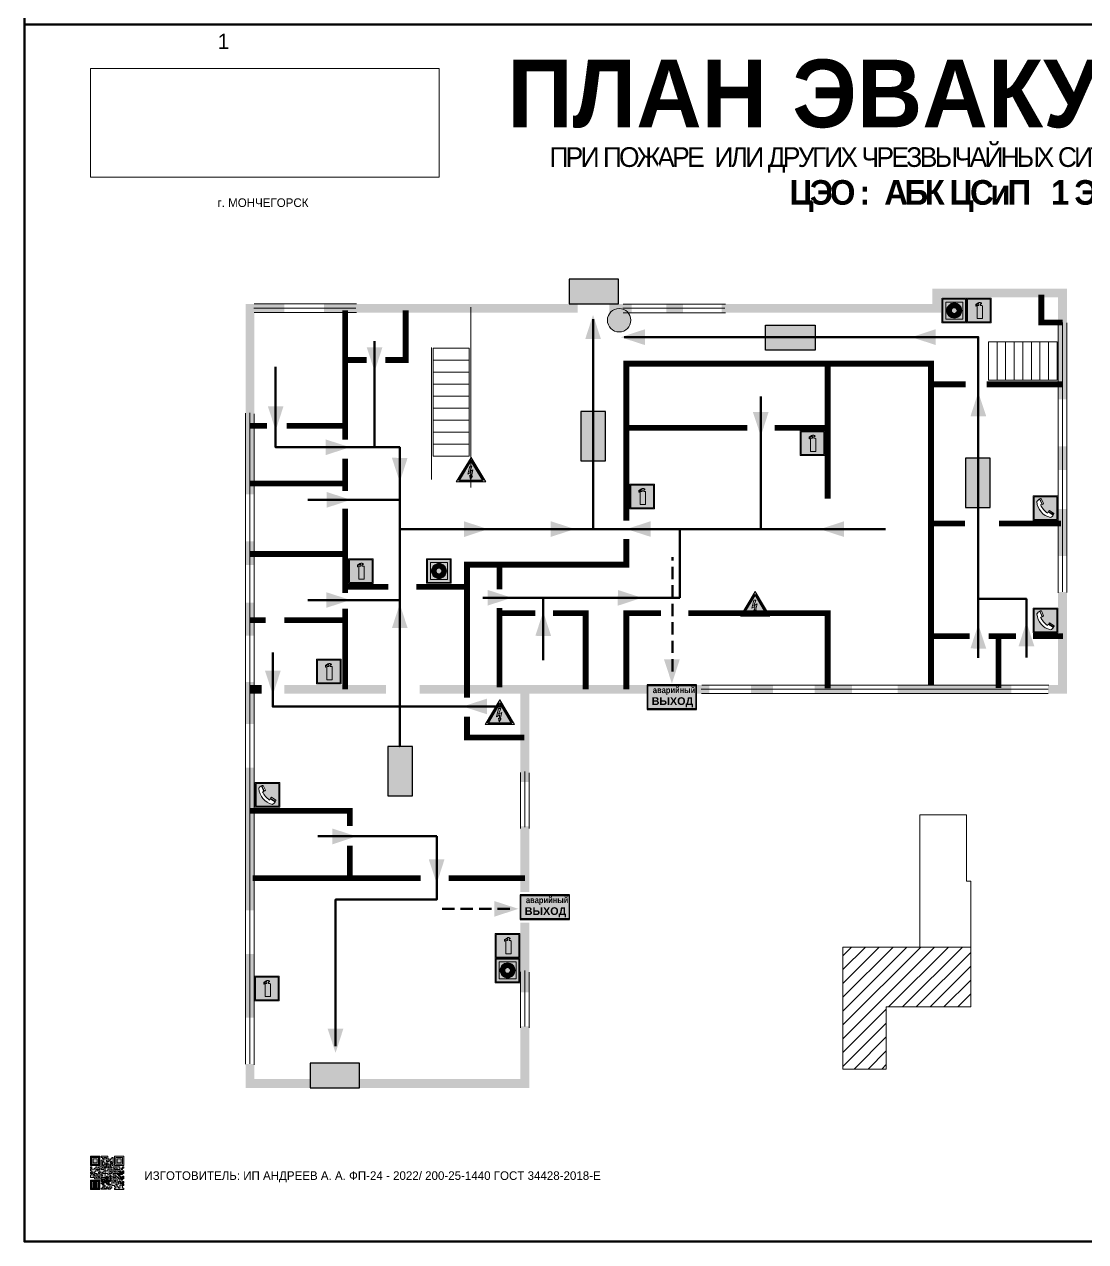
# Model space of a CAD drawing. Header units: millimetres. Extents: x 13114 to 67229, y 22859 to 38520.
# Drawn here: x 37715.6 to 38060, y 24294 to 24689 of the extents above; entities that cross this region are included whole.
import ezdxf

# ---------------------------------------------------------------- set-up
doc = ezdxf.new("R2010")
doc.units = ezdxf.units.MM
doc.linetypes.add('{ Wide Dash }', pattern=[12, 4, -2, 4, -2])
doc.layers.add('План_Штампы', color=7, linetype='Continuous')
doc.styles.add('обычный', font='arial.ttf')
picture_1 = doc.add_image_def('image1.jpg', size_in_pixel=(337, 105))

# ---------------------------------------------------------------- blocks, each defined once
blk = doc.blocks.new('QR')
at = {"lineweight": 0}
h = blk.add_hatch(color=256, dxfattribs=at)
h.dxf.hatch_style = 1
h.paths.add_polyline_path([(9241.16, 2687.38), (9242.01, 2687.38), (9242.01, 2687.83), (9241.59, 2687.83), (9241.59, 2688.68), (9239.45, 2688.68), (9239.45, 2688.25), (9239.86, 2688.25), (9239.86, 2687.83), (9240.29, 2687.83), (9240.29, 2688.25), (9241.16, 2688.25), (9241.16, 2687.83), (9240.29, 2687.83), (9240.29, 2687.38), (9239.45, 2687.38), (9239.45, 2685.22), (9238.57, 2685.22), (9238.57, 2684.8), (9239.02, 2684.8), (9239.02, 2684.37), (9238.13, 2684.37), (9238.13, 2683.92), (9239.02, 2683.92), (9239.02, 2683.5), (9239.44, 2683.5), (9239.44, 2682.64), (9239.87, 2682.64), (9239.87, 2682.18), (9239.44, 2682.18), (9239.44, 2682.64), (9238.13, 2682.64), (9238.13, 2681.76), (9237.71, 2681.76), (9237.71, 2682.64), (9238.13, 2682.64), (9238.13, 2683.07), (9237.27, 2683.07), (9237.27, 2683.51), (9237.71, 2683.51), (9237.71, 2684.37), (9238.13, 2684.37), (9238.13, 2685.22), (9237.71, 2685.22), (9237.71, 2684.8), (9237.28, 2684.8), (9237.28, 2684.38), (9235.98, 2684.38), (9235.98, 2683.92), (9236.4, 2683.92), (9236.4, 2683.49), (9236.84, 2683.49), (9236.84, 2683.07), (9236.4, 2683.07), (9236.4, 2682.64), (9235.98, 2682.64), (9235.98, 2681.76), (9237.29, 2681.76), (9237.29, 2681.33), (9239.43, 2681.33), (9239.43, 2681.76), (9240.74, 2681.76), (9240.74, 2683.05), (9239.87, 2683.05), (9239.87, 2683.5), (9240.29, 2683.5), (9240.29, 2683.91), (9240.74, 2683.91), (9240.74, 2684.81), (9240.29, 2684.81), (9240.29, 2684.79), (9240.29, 2684.37), (9239.45, 2684.37), (9239.45, 2684.8), (9239.87, 2684.8), (9239.87, 2685.21), (9240.74, 2685.21), (9240.74, 2686.1), (9240.29, 2686.1), (9240.29, 2685.64), (9239.86, 2685.64), (9239.86, 2686.95), (9240.29, 2686.95), (9240.29, 2686.52), (9240.74, 2686.52), (9240.74, 2686.1), (9241.16, 2686.1), (9241.16, 2686.53), (9241.59, 2686.53), (9241.59, 2686.1), (9242.02, 2686.1), (9242.02, 2685.21), (9241.59, 2685.21), (9241.59, 2686.1), (9241.16, 2686.1), (9241.16, 2685.21), (9240.74, 2685.21), (9240.74, 2684.81), (9242.89, 2684.81), (9242.89, 2685.22), (9242.47, 2685.22), (9242.47, 2686.11), (9242.89, 2686.11), (9242.89, 2686.52), (9242.46, 2686.52), (9242.46, 2686.95), (9242.89, 2686.95), (9242.89, 2686.52), (9243.32, 2686.52), (9243.32, 2688.26), (9242.9, 2688.26), (9242.9, 2687.83), (9242.47, 2687.83), (9242.47, 2687.38), (9242.01, 2687.38), (9242.01, 2686.94), (9241.16, 2686.94)])
h.paths.add_polyline_path([(9239.02, 2682.18), (9239.02, 2681.76), (9238.54, 2681.76), (9238.54, 2682.18)], flags=16)
h.paths.add_polyline_path([(9237.27, 2682.65), (9237.27, 2682.19), (9236.83, 2682.19), (9236.83, 2682.65)], flags=16)
h = blk.add_hatch(color=256, dxfattribs=at)
h.dxf.hatch_style = 1
h.paths.add_polyline_path([(9238.15, 2687.83), (9236.83, 2687.83), (9236.83, 2686.52), (9238.15, 2686.52)], flags=0)
h.paths.add_polyline_path([(9239.01, 2685.65), (9239.01, 2688.68), (9235.98, 2688.68), (9235.98, 2685.65)])
h.paths.add_polyline_path([(9236.41, 2686.1), (9236.41, 2688.26), (9238.56, 2688.26), (9238.56, 2686.1)], flags=16)
h.paths.add_polyline_path([(9236.83, 2686.52), (9236.83, 2687.83), (9238.15, 2687.83), (9238.15, 2686.52)], flags=0)
h = blk.add_hatch(color=256, dxfattribs=at)
h.dxf.hatch_style = 1
h.paths.add_polyline_path([(9243.32, 2686.11), (9242.89, 2686.11), (9242.89, 2685.64), (9243.32, 2685.64)])
h.paths.add_polyline_path([(9239.02, 2683.07), (9239.02, 2683.5), (9238.56, 2683.5), (9238.56, 2683.07)])
h.paths.add_polyline_path([(9236.4, 2684.8), (9236.4, 2685.22), (9235.98, 2685.22), (9235.98, 2684.8)])
h.paths.add_polyline_path([(9236.4, 2683.07), (9236.4, 2683.49), (9235.98, 2683.49), (9235.98, 2683.07)])
h = blk.add_hatch(color=256, dxfattribs=at)
h.dxf.hatch_style = 1
h.paths.add_polyline_path([(9238.15, 2686.52), (9238.15, 2687.83), (9236.83, 2687.83), (9236.83, 2686.52)])
h.paths.add_polyline_path([(9245.91, 2686.52), (9245.91, 2687.83), (9244.59, 2687.83), (9244.59, 2686.52)], flags=0)
h.paths.add_polyline_path([(9246.77, 2685.65), (9246.77, 2688.68), (9243.74, 2688.68), (9243.74, 2685.65)])
h.paths.add_polyline_path([(9244.17, 2686.1), (9244.17, 2688.26), (9246.32, 2688.26), (9246.32, 2686.1)], flags=16)
h.paths.add_polyline_path([(9244.59, 2686.52), (9244.59, 2687.83), (9245.91, 2687.83), (9245.91, 2686.52)], flags=0)
h = blk.add_hatch(color=256, dxfattribs=at)
h.dxf.hatch_style = 1
h.paths.add_polyline_path([(9240.75, 2681.76), (9240.75, 2681.35), (9241.17, 2681.35), (9241.17, 2681.76)])
h.paths.add_polyline_path([(9241.6, 2682.18), (9241.17, 2682.18), (9241.17, 2681.76), (9241.6, 2681.76)])
h.paths.add_polyline_path([(9242.47, 2681.34), (9242.47, 2682.19), (9242.02, 2682.19), (9242.02, 2681.76), (9241.6, 2681.76), (9241.6, 2681.34)])
h.paths.add_polyline_path([(9239.87, 2678.3), (9239.44, 2678.3), (9239.44, 2677.89), (9241.17, 2677.89), (9241.17, 2678.3), (9240.28, 2678.3), (9240.28, 2678.73), (9239.87, 2678.73)])
h.paths.add_polyline_path([(9240.75, 2678.73), (9240.75, 2679.19), (9240.28, 2679.19), (9240.28, 2678.73)])
h.paths.add_polyline_path([(9241.6, 2678.73), (9241.17, 2678.73), (9241.17, 2678.3), (9241.6, 2678.3)])
h.paths.add_polyline_path([(9242.02, 2678.3), (9241.6, 2678.3), (9241.6, 2677.89), (9242.48, 2677.89), (9242.48, 2678.31), (9242.9, 2678.31), (9242.9, 2678.73), (9242.02, 2678.73)])
h.paths.add_polyline_path([(9246.36, 2684.37), (9246.36, 2684.79), (9245.93, 2684.79), (9245.93, 2684.37)])
h.paths.add_polyline_path([(9246.78, 2685.2), (9246.36, 2685.2), (9246.36, 2684.79), (9246.78, 2684.79)])
h.paths.add_polyline_path([(9245.91, 2687.83), (9244.59, 2687.83), (9244.59, 2686.52), (9245.91, 2686.52)])
h = blk.add_hatch(color=256, dxfattribs=at)
h.dxf.hatch_style = 1
h.paths.add_polyline_path([(9243.32, 2682.64), (9243.32, 2683.07), (9244.62, 2683.07), (9244.62, 2684.37), (9243.74, 2684.37), (9243.74, 2684.8), (9244.62, 2684.8), (9244.62, 2684.37), (9245.48, 2684.37), (9245.48, 2685.22), (9243.32, 2685.22), (9243.32, 2683.5), (9242.89, 2683.5), (9242.89, 2683.06), (9242.01, 2683.06), (9242.01, 2683.91), (9242.47, 2683.91), (9242.47, 2683.5), (9242.89, 2683.5), (9242.89, 2684.38), (9241.59, 2684.38), (9241.59, 2683.91), (9240.74, 2683.91), (9240.74, 2683.05), (9241.59, 2683.05), (9241.59, 2682.64), (9242.47, 2682.64), (9242.47, 2682.19), (9242.91, 2682.19), (9242.91, 2681.34), (9242.48, 2681.34), (9242.48, 2680.91), (9242.91, 2680.91), (9242.91, 2679.17), (9243.75, 2679.17), (9243.75, 2678.73), (9244.2, 2678.73), (9244.2, 2678.3), (9243.75, 2678.3), (9243.75, 2677.88), (9246.78, 2677.88), (9246.78, 2678.3), (9246.35, 2678.3), (9246.35, 2679.19), (9245.48, 2679.19), (9245.48, 2678.31), (9245.05, 2678.31), (9245.05, 2678.73), (9244.62, 2678.73), (9244.62, 2679.19), (9244.2, 2679.19), (9244.2, 2679.61), (9245.05, 2679.61), (9245.05, 2680.46), (9245.48, 2680.46), (9245.48, 2681.34), (9245.04, 2681.34), (9245.04, 2681.76), (9244.63, 2681.76), (9244.63, 2682.19), (9244.21, 2682.19), (9244.21, 2681.76), (9243.32, 2681.76), (9243.32, 2682.19), (9244.21, 2682.19), (9244.21, 2682.64)])
h.paths.add_polyline_path([(9243.75, 2683.49), (9243.75, 2683.92), (9244.21, 2683.92), (9244.21, 2683.49)], flags=16)
h.paths.add_polyline_path([(9243.32, 2681.34), (9244.63, 2681.34), (9244.63, 2680.04), (9243.32, 2680.04)], flags=16)
h.paths.add_polyline_path([(9243.76, 2680.89), (9244.18, 2680.89), (9244.18, 2680.48), (9243.76, 2680.48)], flags=0)
h = blk.add_hatch(color=256, dxfattribs=at)
h.dxf.hatch_style = 1
h.paths.add_polyline_path([(9246.36, 2683.07), (9246.78, 2683.07), (9246.78, 2683.92), (9246.36, 2683.92), (9246.36, 2683.49), (9245.92, 2683.49), (9245.92, 2683.92), (9245.06, 2683.92), (9245.06, 2683.49), (9245.48, 2683.49), (9245.48, 2683.07), (9244.62, 2683.07), (9244.62, 2682.65), (9245.05, 2682.65), (9245.05, 2682.18), (9245.48, 2682.18), (9245.48, 2682.65), (9246.36, 2682.65)])
h.paths.add_polyline_path([(9246.78, 2682.18), (9246.36, 2682.18), (9246.36, 2681.75), (9245.92, 2681.75), (9245.92, 2682.18), (9245.48, 2682.18), (9245.48, 2681.34), (9245.48, 2681.34), (9245.94, 2681.34), (9245.94, 2680.91), (9246.36, 2680.91), (9246.36, 2681.34), (9246.78, 2681.34)])
h = blk.add_hatch(color=256, dxfattribs=at)
h.dxf.hatch_style = 1
h.paths.add_polyline_path([(9235.98, 2680.9), (9235.98, 2677.86), (9239.02, 2677.86), (9239.02, 2680.9)])
h.paths.add_polyline_path([(9238.57, 2680.48), (9238.57, 2678.32), (9236.41, 2678.32), (9236.41, 2680.48)], flags=16)
h.paths.add_polyline_path([(9238.15, 2680.05), (9238.15, 2678.74), (9236.83, 2678.74), (9236.83, 2680.05)], flags=0)
h = blk.add_hatch(color=256, dxfattribs=at)
h.dxf.hatch_style = 1
h.paths.add_polyline_path([(9238.15, 2680.05), (9236.83, 2680.05), (9236.83, 2678.74), (9238.15, 2678.74)])
h = blk.add_hatch(color=256, dxfattribs=at)
h.dxf.hatch_style = 1
h.paths.add_polyline_path([(9242.02, 2680.46), (9242.48, 2680.46), (9242.48, 2680.91), (9241.58, 2680.91), (9241.58, 2681.35), (9241.17, 2681.35), (9241.17, 2680.91), (9240.75, 2680.91), (9240.75, 2681.33), (9239.43, 2681.33), (9239.43, 2680.46), (9239.86, 2680.46), (9239.86, 2680.92), (9240.3, 2680.92), (9240.3, 2680.46), (9239.86, 2680.46), (9239.86, 2680.04), (9239.44, 2680.04), (9239.44, 2679.62), (9239.86, 2679.62), (9239.86, 2679.19), (9240.29, 2679.19), (9240.29, 2680.03), (9241.18, 2680.03), (9241.18, 2680.47), (9241.6, 2680.47), (9241.6, 2680.03), (9241.18, 2680.03), (9241.18, 2679.61), (9241.6, 2679.61), (9241.6, 2679.19), (9242.47, 2679.19), (9242.47, 2679.6), (9242.02, 2679.6)])
h = blk.add_hatch(color=256, dxfattribs=at)
h.dxf.hatch_style = 1
h.paths.add_polyline_path([(9244.18, 2680.48), (9244.18, 2680.89), (9243.76, 2680.89), (9243.76, 2680.48)])
h = blk.add_hatch(color=256, dxfattribs=at)
h.dxf.hatch_style = 1
h.paths.add_polyline_path([(9245.93, 2680.04), (9245.93, 2680.46), (9245.48, 2680.46), (9245.48, 2679.62), (9246.35, 2679.62), (9246.35, 2680.04)])
h.paths.add_polyline_path([(9246.78, 2680.04), (9246.78, 2680.46), (9246.35, 2680.46), (9246.35, 2680.04)])
h.paths.add_polyline_path([(9246.78, 2679.18), (9246.78, 2679.62), (9246.35, 2679.62), (9246.35, 2679.18)])
for points in [[(9237.71, 2685.22), (9238.13, 2685.22), (9238.13, 2684.37), (9237.71, 2684.37), (9237.71, 2683.51), (9237.27, 2683.51), (9237.27, 2683.07), (9238.13, 2683.07), (9238.13, 2682.64), (9237.71, 2682.64), (9237.71, 2681.76), (9238.13, 2681.76), (9238.13, 2682.64), (9239.44, 2682.64), (9239.44, 2683.5), (9239.02, 2683.5), (9239.02, 2683.07), (9238.56, 2683.07), (9238.56, 2683.5), (9239.02, 2683.5), (9239.02, 2683.92), (9238.13, 2683.92), (9238.13, 2684.37), (9239.02, 2684.37), (9239.02, 2684.8), (9238.57, 2684.8), (9238.57, 2685.22), (9239.45, 2685.22), (9239.45, 2687.38), (9240.29, 2687.38), (9240.29, 2687.83), (9239.86, 2687.83), (9239.86, 2688.25), (9239.45, 2688.25), (9239.45, 2688.68), (9241.59, 2688.68), (9241.59, 2687.83), (9242.01, 2687.83), (9242.01, 2687.38), (9242.47, 2687.38), (9242.47, 2687.83), (9242.9, 2687.83), (9242.9, 2688.26), (9243.32, 2688.26), (9243.32, 2686.52), (9242.89, 2686.52), (9242.89, 2686.11), (9243.32, 2686.11), (9243.32, 2685.64), (9242.89, 2685.64), (9242.89, 2686.11), (9242.47, 2686.11), (9242.47, 2685.22), (9242.89, 2685.22), (9242.89, 2684.81), (9240.74, 2684.81), (9240.74, 2683.91), (9241.59, 2683.91), (9241.59, 2684.38), (9242.89, 2684.38), (9242.89, 2683.5), (9242.47, 2683.5), (9242.47, 2683.91), (9242.01, 2683.91), (9242.01, 2683.06), (9242.89, 2683.06), (9242.89, 2683.5), (9243.32, 2683.5), (9243.32, 2685.22), (9245.48, 2685.22), (9245.48, 2684.37), (9244.62, 2684.37), (9244.62, 2683.07), (9245.48, 2683.07), (9245.48, 2683.49), (9245.06, 2683.49), (9245.06, 2683.92), (9245.92, 2683.92), (9245.92, 2683.49), (9246.36, 2683.49), (9246.36, 2683.92), (9246.78, 2683.92), (9246.78, 2683.07), (9246.36, 2683.07), (9246.36, 2682.65), (9245.48, 2682.65), (9245.48, 2682.18), (9245.92, 2682.18), (9245.92, 2681.75), (9246.36, 2681.75), (9246.36, 2682.18), (9246.78, 2682.18), (9246.78, 2681.34), (9246.36, 2681.34), (9246.36, 2680.91), (9245.94, 2680.91), (9245.94, 2681.34), (9245.48, 2681.34), (9245.48, 2680.46), (9245.93, 2680.46), (9245.93, 2680.04), (9246.35, 2680.04), (9246.35, 2680.46), (9246.78, 2680.46), (9246.78, 2680.04), (9246.78, 2680.04), (9246.35, 2680.04), (9246.35, 2679.62), (9246.78, 2679.62), (9246.78, 2679.18), (9246.35, 2679.18), (9246.35, 2678.3), (9246.78, 2678.3), (9246.78, 2677.88), (9243.75, 2677.88), (9243.75, 2678.3), (9244.2, 2678.3), (9244.2, 2678.73), (9243.75, 2678.73), (9243.75, 2679.17), (9242.91, 2679.17), (9242.91, 2680.91), (9242.48, 2680.91), (9242.48, 2680.46), (9242.02, 2680.46), (9242.02, 2679.6), (9242.47, 2679.6), (9242.47, 2679.19), (9241.6, 2679.19), (9241.6, 2679.61), (9241.18, 2679.61), (9241.18, 2680.03), (9240.29, 2680.03), (9240.29, 2679.19), (9240.75, 2679.19), (9240.75, 2678.73), (9240.28, 2678.73), (9240.28, 2678.3), (9241.17, 2678.3), (9241.17, 2678.73), (9241.6, 2678.73), (9241.6, 2678.3), (9242.02, 2678.3), (9242.02, 2678.73), (9242.9, 2678.73), (9242.9, 2678.31), (9242.48, 2678.31), (9242.48, 2677.89), (9241.6, 2677.89), (9241.6, 2678.3), (9241.17, 2678.3), (9241.17, 2677.89), (9239.44, 2677.89), (9239.44, 2678.3), (9239.87, 2678.3), (9239.87, 2678.73), (9240.28, 2678.73), (9240.28, 2679.19), (9240.29, 2679.19), (9239.86, 2679.19), (9239.86, 2679.62), (9239.44, 2679.62), (9239.44, 2680.04), (9239.86, 2680.04), (9239.86, 2680.46), (9239.43, 2680.46), (9239.43, 2681.33), (9237.29, 2681.33), (9237.29, 2681.76), (9235.98, 2681.76), (9235.98, 2682.64), (9236.4, 2682.64), (9236.4, 2683.07), (9235.98, 2683.07), (9235.98, 2683.49), (9236.4, 2683.49), (9236.4, 2683.92), (9235.98, 2683.92), (9235.98, 2684.38), (9237.28, 2684.38), (9237.28, 2684.8), (9237.71, 2684.8), (9237.71, 2685.22), (9237.92, 2685.22)], [(9240.74, 2686.1), (9240.74, 2686.52), (9240.29, 2686.52), (9240.29, 2686.95), (9239.86, 2686.95), (9239.86, 2685.64), (9240.29, 2685.64), (9240.29, 2686.1), (9240.74, 2686.1), (9240.74, 2686.52)], [(9240.74, 2683.05), (9240.74, 2681.76), (9239.43, 2681.76), (9239.43, 2681.33), (9240.75, 2681.33), (9240.75, 2681.35), (9240.75, 2680.91), (9241.17, 2680.91), (9241.17, 2681.35), (9241.58, 2681.35), (9241.58, 2680.91), (9242.48, 2680.91), (9242.48, 2681.34), (9242.91, 2681.34), (9242.91, 2682.19), (9242.47, 2682.19), (9242.47, 2682.64), (9241.59, 2682.64), (9241.59, 2683.05), (9240.74, 2683.05)], [(9240.74, 2685.21), (9239.87, 2685.21), (9239.87, 2684.8), (9239.45, 2684.8), (9239.45, 2684.37), (9240.29, 2684.37), (9240.29, 2684.79), (9240.29, 2684.81), (9240.74, 2684.81), (9240.74, 2685.21), (9239.87, 2685.21)], [(9240.74, 2683.91), (9240.29, 2683.91), (9240.29, 2683.5), (9239.87, 2683.5), (9239.87, 2683.05), (9240.74, 2683.05), (9240.74, 2683.91)], [(9241.6, 2681.76), (9242.02, 2681.76), (9242.02, 2682.19), (9242.47, 2682.19), (9242.47, 2681.34), (9241.6, 2681.34), (9241.6, 2681.76)], [(9244.62, 2683.07), (9243.32, 2683.07), (9243.32, 2682.64), (9244.21, 2682.64), (9244.21, 2682.19), (9243.32, 2682.19), (9243.32, 2681.76), (9244.21, 2681.76), (9244.21, 2682.19), (9244.63, 2682.19), (9244.63, 2681.76), (9245.04, 2681.76), (9245.04, 2681.34), (9245.48, 2681.34)], [(9244.62, 2684.37), (9244.62, 2684.8), (9243.74, 2684.8), (9243.74, 2684.37), (9244.62, 2684.37)], [(9245.48, 2682.18), (9245.05, 2682.18), (9245.05, 2682.65), (9244.62, 2682.65), (9244.62, 2683.07)], [(9245.48, 2682.18), (9245.48, 2681.34)], [(9239.86, 2680.46), (9239.86, 2680.92), (9240.3, 2680.92), (9240.3, 2680.46), (9239.86, 2680.46)], [(9245.48, 2680.46), (9245.05, 2680.46), (9245.05, 2679.61), (9244.2, 2679.61), (9244.2, 2679.19), (9244.62, 2679.19), (9244.62, 2678.73), (9245.05, 2678.73), (9245.05, 2678.31), (9245.48, 2678.31), (9245.48, 2679.19), (9246.35, 2679.19), (9246.35, 2679.07)], [(9246.35, 2679.62), (9245.48, 2679.62), (9245.48, 2680.46)], [(9245.48, 2680.46), (9245.48, 2679.62), (9246.35, 2679.62), (9246.35, 2680.04), (9245.93, 2680.04), (9245.93, 2680.46), (9245.48, 2680.46), (9245.48, 2679.62)], [(9246.35, 2679.62), (9246.35, 2679.18)]]:
    blk.add_lwpolyline(points, dxfattribs=at)
for points in [[(9235.98, 2685.65), (9239.01, 2685.65), (9239.01, 2688.68), (9235.98, 2688.68)], [(9236.41, 2688.26), (9238.56, 2688.26), (9238.56, 2686.1), (9236.41, 2686.1)], [(9236.83, 2687.83), (9238.15, 2687.83), (9238.15, 2686.52), (9236.83, 2686.52)], [(9240.29, 2687.83), (9241.16, 2687.83), (9241.16, 2688.25), (9240.29, 2688.25)], [(9240.29, 2688.25), (9241.16, 2688.25), (9241.16, 2687.83), (9240.29, 2687.83)], [(9241.16, 2686.1), (9240.74, 2686.1), (9240.74, 2685.21), (9241.16, 2685.21)], [(9242.01, 2687.38), (9241.16, 2687.38), (9241.16, 2686.94), (9242.01, 2686.94)], [(9241.16, 2687.38), (9242.01, 2687.38), (9242.01, 2686.94), (9241.16, 2686.94)], [(9241.16, 2686.53), (9241.59, 2686.53), (9241.59, 2686.1), (9241.16, 2686.1)], [(9241.59, 2686.1), (9242.02, 2686.1), (9242.02, 2685.21), (9241.59, 2685.21)], [(9242.89, 2686.52), (9242.46, 2686.52), (9242.46, 2686.95), (9242.89, 2686.95)], [(9243.74, 2685.65), (9246.77, 2685.65), (9246.77, 2688.68), (9243.74, 2688.68)], [(9244.17, 2688.26), (9246.32, 2688.26), (9246.32, 2686.1), (9244.17, 2686.1)], [(9244.59, 2687.83), (9245.91, 2687.83), (9245.91, 2686.52), (9244.59, 2686.52)], [(9235.98, 2684.8), (9236.4, 2684.8), (9236.4, 2685.22), (9235.98, 2685.22)], [(9236.4, 2683.07), (9236.84, 2683.07), (9236.84, 2683.49), (9236.4, 2683.49)], [(9236.83, 2682.19), (9237.27, 2682.19), (9237.27, 2682.65), (9236.83, 2682.65)], [(9238.54, 2682.18), (9239.02, 2682.18), (9239.02, 2681.76), (9238.54, 2681.76)], [(9239.44, 2682.64), (9239.87, 2682.64), (9239.87, 2682.18), (9239.44, 2682.18)], [(9241.17, 2682.18), (9241.6, 2682.18), (9241.6, 2681.76), (9241.17, 2681.76)], [(9243.75, 2683.92), (9244.21, 2683.92), (9244.21, 2683.49), (9243.75, 2683.49)], [(9245.93, 2684.79), (9246.36, 2684.79), (9246.36, 2684.37), (9245.93, 2684.37)], [(9246.36, 2685.2), (9246.78, 2685.2), (9246.78, 2684.79), (9246.36, 2684.79)], [(9235.98, 2677.86), (9239.02, 2677.86), (9239.02, 2680.9), (9235.98, 2680.9)], [(9236.41, 2680.48), (9238.57, 2680.48), (9238.57, 2678.32), (9236.41, 2678.32)], [(9236.83, 2680.05), (9238.15, 2680.05), (9238.15, 2678.74), (9236.83, 2678.74)], [(9240.75, 2681.76), (9241.17, 2681.76), (9241.17, 2681.35), (9240.75, 2681.35)], [(9241.18, 2680.03), (9241.6, 2680.03), (9241.6, 2680.47), (9241.18, 2680.47)], [(9243.32, 2680.04), (9244.63, 2680.04), (9244.63, 2681.34), (9243.32, 2681.34)], [(9243.76, 2680.89), (9244.18, 2680.89), (9244.18, 2680.48), (9243.76, 2680.48)]]:
    blk.add_lwpolyline(points, close=True, dxfattribs=at)
blk = doc.blocks.new('A$C54414219')
at = {"true_color": 0xffffff}
h = blk.add_hatch(color=7, dxfattribs=at)
h.paths.add_polyline_path([(2.39, -9.45), (2.39, -18.3), (11.23, -18.3), (11.23, -9.45)], flags=0)
h.paths.add_polyline_path([(10.71, -13.87, -1), (2.92, -13.87, -1)], flags=0)
h.paths.add_polyline_path([(8.3, -13.87, -1), (5.33, -13.87, -1)], flags=0)
h.paths.add_polyline_path([(0.41, -7.47), (0.41, -20.27), (13.21, -20.27), (13.21, -7.47)])
h.paths.add_polyline_path([(0.92, -19.77), (12.71, -19.77), (12.71, -7.98), (0.92, -7.98)], flags=16)
h.paths.add_polyline_path([(11.23, -9.45), (11.23, -18.3), (2.39, -18.3), (2.39, -9.45)], flags=0)
at = {"lineweight": 5}
h = blk.add_hatch(color=242, dxfattribs=at)
h.paths.add_polyline_path([(12.71, -7.98), (0.92, -7.98), (0.92, -19.77), (12.71, -19.77)])
h.paths.add_polyline_path([(11.23, -18.3), (2.39, -18.3), (2.39, -9.45), (11.23, -9.45)], flags=16)
h.paths.add_polyline_path([(10.71, -13.87, -1), (2.92, -13.87, -1)], flags=0)
h.paths.add_polyline_path([(8.3, -13.87, -1), (5.33, -13.87, -1)], flags=0)
at = {"true_color": 0xffffff}
h = blk.add_hatch(color=7, dxfattribs=at)
h.paths.add_polyline_path([(2.39, -9.45), (2.39, -18.3), (11.23, -18.3), (11.23, -9.45)])
h.paths.add_polyline_path([(10.71, -13.87, -1), (2.92, -13.87, -1)], flags=16)
h.paths.add_polyline_path([(8.3, -13.87, -1), (5.33, -13.87, -1)], flags=0)
at = {"lineweight": 5}
h = blk.add_hatch(color=242, dxfattribs=at)
h.paths.add_polyline_path([(2.92, -13.87, 1), (10.71, -13.87, 1)])
h.paths.add_polyline_path([(8.3, -13.87, -1), (5.33, -13.87, -1)], flags=16)
at = {"color": 242, "lineweight": 5}
for p, q in [((0.41, -20.27), (0.41, -7.47)), ((0.41, -7.47), (13.21, -7.47)), ((0.41, -7.47), (13.21, -7.47)), ((13.21, -20.27), (13.21, -7.47)), ((0.41, -20.27), (13.21, -20.27))]:
    blk.add_line(p, q, dxfattribs=at)
for points in [[(0.92, -7.98), (12.71, -7.98), (12.71, -19.77), (0.92, -19.77)], [(2.39, -9.45), (11.23, -9.45), (11.23, -18.3), (2.39, -18.3)]]:
    blk.add_lwpolyline(points, close=True, dxfattribs=at)
for radius in [3.89, 1.49]:
    blk.add_circle((6.81, -13.87), radius, dxfattribs=at)
blk = doc.blocks.new('A$C32E8229D')
at = {"true_color": 0xffffff}
blk.add_hatch(color=7, dxfattribs=at).paths.add_polyline_path([(0, 0), (0, -8), (16, -8), (16, 0)])
h = blk.add_hatch(color=126)
h.paths.add_polyline_path([(0.2, -0.2), (15.8, -0.2), (15.8, -7.8), (0.2, -7.8)])
h.paths.add_polyline_path([(13.49, -2.05), (12.08, -2.05), (11.37, -2.63, 0.162397), (11.29, -2.84), (11.29, -3.63), (10.35, -3.63), (10.35, -4.05), (11.68, -4.05), (11.68, -3.48), (12.26, -4.28), (11.29, -5.1), (11.29, -6.78), (11.85, -6.78), (11.85, -5.44), (12.8, -4.64), (12.8, -5.94), (14.46, -5.94), (14.46, -5.39), (13.45, -5.39), (13.45, -3.97), (12.46, -2.59), (13.15, -2.59), (13.69, -3.34), (14.18, -3)], flags=16)
h.paths.add_polyline_path([(10.74, -1.82, 1), (11.8, -1.82, 1)], flags=16)
h.paths.add_polyline_path([(9.39, -3.59), (5.99, -3.59), (6.56, -3.03), (5.91, -3.03), (5.1, -3.83), (5.91, -4.64), (6.56, -4.64), (5.99, -4.09), (9.39, -4.09)], flags=16)
h.paths.add_polyline_path([(4.29, -1.08), (1.72, -1.08), (1.72, -6.6), (4.29, -6.6)], flags=16)
at = {"color": 126}
blk.add_lwpolyline([(16, -8), (0, -8), (0, 0), (16, 0)], close=True, dxfattribs=at)
blk = doc.blocks.new('A$C7B8C2D5B')
at = {"lineweight": 0}
h = blk.add_hatch(color=5, dxfattribs=at)
h.dxf.hatch_style = 1
h.paths.add_polyline_path([(1.4, -3.02, 1), (-2.11, -3.02, 1)])
at = {"color": 5, "lineweight": 0}
blk.add_circle((-0.36, -3.02), 1.75, dxfattribs=at)
blk = doc.blocks.new('A$C7B4425F7')
at = {"true_color": 0xffffff}
blk.add_hatch(color=7, dxfattribs=at).paths.add_polyline_path([(0, 0), (-16, 0), (-16, -8), (0, -8)])
h = blk.add_hatch(color=126)
h.paths.add_polyline_path([(-0.2, -0.2), (-15.8, -0.2), (-15.8, -7.8), (-0.2, -7.8)])
h.paths.add_polyline_path([(-11.76, -2.03), (-11.76, -3.66), (-11.17, -3.66, -0.568275), (-11.17, -6.18), (-12.58, -6.18), (-12.58, -2.03)], flags=16)
h.paths.add_polyline_path([(-13.33, -4.12, -0.495768), (-13.59, -6.18), (-15.03, -6.18), (-15.03, -2.03), (-13.59, -2.03, -0.487973)], flags=16)
h.paths.add_polyline_path([(-10.25, -2.03), (-9.48, -2.03), (-9.48, -6.18), (-10.25, -6.18)], flags=16)
h.paths.add_polyline_path([(-13.84, -3.69), (-14.24, -3.69), (-14.24, -3.03), (-13.9, -3.03, -0.692621)], flags=0)
h.paths.add_polyline_path([(-9.15, -2.03), (-8.4, -2.03), (-8.04, -3.07), (-7.68, -2.03), (-6.93, -2.03), (-7.64, -4.1), (-6.93, -6.18), (-7.68, -6.18), (-8.04, -5.14), (-8.4, -6.18), (-9.15, -6.18), (-8.44, -4.1)], flags=16)
h.paths.add_polyline_path([(-11.76, -4.46), (-11.42, -4.46, -0.692621), (-11.36, -5.12), (-11.76, -5.12)], flags=0)
h.paths.add_polyline_path([(-13.9, -5.2), (-14.24, -5.2), (-14.24, -4.55), (-13.84, -4.55, -0.708038)], flags=0)
edge = h.paths.add_edge_path(flags=16)
edge.add_ellipse((-5.51, -4.08), major_axis=(0, 2.05), ratio=0.586184, start_angle=0, end_angle=360)
edge = h.paths.add_edge_path(flags=0)
edge.add_ellipse((-5.51, -4.08), major_axis=(0, 1.14), ratio=0.454828, start_angle=0, end_angle=360)
h.paths.add_polyline_path([(-4.13, -4.96, 0.377264), (-3.48, -4.52, 0.0555), (-3.16, -2.03), (-1.66, -2.03), (-1.66, -4.96), (-0.96, -4.96), (-0.96, -7.01), (-1.75, -7.01), (-1.75, -6.18), (-3.3, -6.18), (-3.3, -7.02), (-4.13, -7.02)], flags=16)
h.paths.add_polyline_path([(-2.73, -2.91), (-2.28, -2.91), (-2.28, -4.96), (-3.05, -4.96, 0.079136)], flags=0)
at = {"color": 126}
blk.add_lwpolyline([(-16, -8), (0, -8), (0, 0), (-16, 0)], close=True, dxfattribs=at)
blk = doc.blocks.new('A$C3AD82952')
at = {"true_color": 0xf5f5ff}
h = blk.add_hatch(color=7, dxfattribs=at)
h.dxf.hatch_style = 1
h.paths.add_polyline_path([(8.21, 8.73, 0.414214), (7.89, 9.05), (7.22, 9.05), (7.22, 9.92), (7.59, 9.92, 1), (7.57, 10.36), (7.22, 10.36), (7.22, 10.6), (6.43, 10.6), (6.43, 10.36), (6.01, 10.36), (4.74, 9.59), (4.74, 8.69), (4.98, 8.73), (4.98, 9.26), (6.12, 9.91), (6.43, 9.91), (6.43, 9.05), (5.76, 9.05, 0.414214), (5.44, 8.73), (5.44, 2.2), (8.21, 2.2)], flags=0)
h.paths.add_polyline_path([(12.8, 12.8), (0, 12.8), (0, 0), (12.8, 0)])
h.paths.add_polyline_path([(0.51, 12.29), (12.29, 12.29), (12.29, 0.51), (0.51, 0.51)], flags=16)
h.paths.add_polyline_path([(4.74, 9.59), (6.01, 10.36), (6.43, 10.36), (6.43, 10.6), (7.22, 10.6), (7.22, 10.36), (7.59, 10.36, -0.94586), (7.59, 9.92), (7.22, 9.92), (7.22, 9.05), (7.89, 9.05, -0.414214), (8.21, 8.73), (8.21, 2.2), (5.44, 2.2), (5.44, 8.73, -0.414214), (5.76, 9.05), (6.43, 9.05), (6.43, 9.91), (6.12, 9.91), (4.98, 9.26), (4.98, 8.73), (4.74, 8.69)], flags=0)
h = blk.add_hatch(color=242)
h.dxf.hatch_style = 1
h.paths.add_polyline_path([(12.29, 12.29), (0.51, 12.29), (0.51, 0.51), (12.29, 0.51)])
h.paths.add_polyline_path([(4.74, 8.69), (4.74, 9.59), (6.01, 10.36), (6.43, 10.36), (6.43, 10.6), (7.22, 10.6), (7.22, 10.36), (7.59, 10.36, -0.94586), (7.59, 9.92), (7.22, 9.92), (7.22, 9.05), (7.89, 9.05, -0.414214), (8.21, 8.73), (8.21, 2.2), (5.44, 2.2), (5.44, 8.73, -0.414214), (5.76, 9.05), (6.43, 9.05), (6.43, 9.91), (6.12, 9.91), (4.98, 9.26), (4.98, 8.73)], flags=16)
h = blk.add_hatch(color=7, dxfattribs=at)
h.dxf.hatch_style = 1
h.paths.add_polyline_path([(8.21, 8.73, 0.414214), (7.89, 9.05), (7.22, 9.05), (7.22, 9.92), (7.59, 9.92, 1), (7.57, 10.36), (7.22, 10.36), (7.22, 10.6), (6.43, 10.6), (6.43, 10.36), (6.01, 10.36), (4.74, 9.59), (4.74, 8.69), (4.98, 8.73), (4.98, 9.26), (6.12, 9.91), (6.43, 9.91), (6.43, 9.05), (5.76, 9.05, 0.414214), (5.44, 8.73), (5.44, 2.2), (8.21, 2.2)])
at = {"color": 242, "lineweight": 5}
for p, q in [((0, 0), (0, 12.8)), ((0, 12.8), (12.8, 12.8)), ((12.8, 0), (12.8, 12.8)), ((6.01, 10.36), (4.74, 9.59)), ((4.74, 9.59), (4.74, 8.69)), ((4.74, 8.69), (4.98, 8.73)), ((4.98, 9.26), (6.12, 9.91)), ((4.98, 8.73), (4.98, 9.26)), ((5.44, 2.2), (5.44, 8.73)), ((5.76, 9.05), (6.43, 9.05)), ((6.01, 10.36), (6.43, 10.36)), ((6.12, 9.91), (6.43, 9.91)), ((7.22, 10.6), (6.43, 10.6)), ((6.43, 10.6), (6.43, 10.36)), ((6.43, 9.91), (6.43, 9.05)), ((7.22, 10.36), (7.22, 10.6)), ((7.59, 10.36), (7.22, 10.36)), ((7.22, 9.05), (7.22, 9.92)), ((7.59, 9.92), (7.22, 9.92)), ((7.89, 9.05), (7.22, 9.05)), ((8.21, 2.2), (8.21, 8.73)), ((0, 0), (12.8, 0)), ((5.44, 2.2), (8.21, 2.2))]:
    blk.add_line(p, q, dxfattribs=at)
blk.add_lwpolyline([(0.51, 12.29), (12.29, 12.29), (12.29, 0.51), (0.51, 0.51)], close=True, dxfattribs=at)
for centre, radius, start, end in [((5.76, 8.73), 0.32, 90, 180), ((7.58, 10.14), 0.223, 273.18746, 86.81254), ((7.89, 8.73), 0.32, 0, 90)]:
    blk.add_arc(centre, radius, start, end, dxfattribs=at)
blk = doc.blocks.new('A$C456E1F9C')
at = {"lineweight": 5}
h = blk.add_hatch(color=242, dxfattribs=at)
h.paths.add_polyline_path([(0.51, -1.47), (0.51, -13.26), (12.29, -13.26), (12.29, -1.47)])
h.paths.add_polyline_path([(5.42, -4.95, -0.254479), (4.78, -5.4), (3.52, -2.53, -0.209735), (4.23, -2.4)], flags=16)
h.paths.add_polyline_path([(8.53, -8.6), (10.87, -10.17), (10.54, -10.76), (8.03, -9.13, -0.192251)], flags=16)
h.paths.add_polyline_path([(4.61, -5.49, 0.005518), (3.87, -5.72, 0.128647), (7.49, -10.01, 0.00809), (7.83, -9.33), (10.47, -10.97, -0.16736), (8.99, -12.25, -0.327862), (1.95, -3.95, -0.166952), (3.36, -2.62)], flags=16)
at = {"color": 242, "lineweight": 5}
for p, q in [((0, -13.77), (0, -0.97)), ((12.8, -0.97), (0, -0.97)), ((4.61, -5.49), (3.36, -2.62)), ((3.52, -2.53), (4.78, -5.4)), ((4.23, -2.4), (5.42, -4.95)), ((12.8, -13.77), (12.8, -0.97)), ((7.83, -9.33), (10.47, -10.97)), ((8.03, -9.13), (10.54, -10.76)), ((10.81, -10.12), (8.53, -8.6)), ((10.54, -10.76), (10.8, -10.3)), ((10.8, -10.3), (10.81, -10.12)), ((0, -13.77), (12.8, -13.77))]:
    blk.add_line(p, q, dxfattribs=at)
blk.add_lwpolyline([(0.51, -1.47), (12.29, -1.47), (12.29, -13.26), (0.51, -13.26)], close=True, dxfattribs=at)
for centre, radius, start, end in [((4.59, -5.34), 2.99, 114.28453, 152.19739), ((11.12, -3.31), 9.19, 183.99153, 256.60086), ((4.02, -3.27), 0.891, 76.32839, 123.70924), ((14.98, -39.1), 35.17, 107.14873, 108.41345), ((13.86, -0.94), 11.08, 205.55365, 234.87622), ((4.68, -4.59), 0.824, 276.9621, 334.07228), ((-13.31, 0.8), 23.44, 332.54871, 334.40268), ((8.94, -9.5), 0.989, 114.40924, 157.93883), ((7.87, -9.46), 3, 291.92908, 329.9329)]:
    blk.add_arc(centre, radius, start, end, dxfattribs=at)
blk = doc.blocks.new('A$C3E6D3DDE')
at = {"lineweight": 5}
h = blk.add_hatch(color=40, dxfattribs=at)
h.paths.add_polyline_path([(24.1, 1.45), (16.46, -11.35), (31.74, -11.35)])
h.paths.add_polyline_path([(24.09, -0.46), (30.03, -10.41), (18.14, -10.41)], flags=16)
h.paths.add_polyline_path([(24.54, -3.08), (23.41, -6.02), (25.13, -5.01), (24.33, -8.5), (24.82, -8.27), (23.79, -9.86), (23.4, -8.04), (23.8, -8.43), (24.04, -6.29), (22.39, -7.25), (23.44, -3.08)], flags=0)
h = blk.add_hatch(color=256, dxfattribs=at)
h.paths.add_polyline_path([(24.37, 0.03, 0.567511), (23.82, 0.03), (17.59, -10.4, 0.582454), (17.86, -10.88), (30.32, -10.88, 0.582149), (30.6, -10.4)])
h.paths.add_polyline_path([(24.09, -0.46), (18.14, -10.41), (30.03, -10.41)], flags=16)
h.paths.add_polyline_path([(24.54, -3.08), (23.41, -6.02), (25.13, -5.01), (24.33, -8.5), (24.82, -8.27), (23.79, -9.86), (23.4, -8.04), (23.8, -8.43), (24.04, -6.29), (22.39, -7.25), (23.44, -3.08)], flags=0)
h = blk.add_hatch(color=40, dxfattribs=at)
h.paths.add_polyline_path([(24.09, -0.46), (18.14, -10.41), (30.03, -10.41)])
h.paths.add_polyline_path([(24.82, -8.27), (23.79, -9.86), (23.4, -8.04), (23.8, -8.43), (24.04, -6.29), (22.39, -7.25), (23.44, -3.08), (24.54, -3.08), (23.41, -6.02), (25.13, -5.01), (24.33, -8.5)], flags=16)
at = {"color": 40, "lineweight": 5}
for p, q in [((16.46, -11.35), (24.1, 1.45)), ((24.1, 1.45), (31.74, -11.35))]:
    blk.add_line(p, q, dxfattribs=at)
at = {"lineweight": 5}
for p, q in [((17.59, -10.4), (23.82, 0.03)), ((24.37, 0.03), (30.6, -10.4)), ((18.14, -10.41), (24.09, -0.46)), ((23.44, -3.08), (22.39, -7.25)), ((22.39, -7.25), (24.04, -6.29)), ((23.41, -6.02), (24.54, -3.08)), ((25.13, -5.01), (23.41, -6.02)), ((24.54, -3.08), (23.44, -3.08)), ((24.04, -6.29), (23.8, -8.43)), ((24.09, -0.46), (30.03, -10.41)), ((24.33, -8.5), (25.13, -5.01)), ((17.86, -10.88), (30.32, -10.88)), ((18.14, -10.41), (30.03, -10.41)), ((23.8, -8.43), (23.4, -8.04)), ((23.4, -8.04), (23.79, -9.86)), ((23.79, -9.86), (24.82, -8.27)), ((24.82, -8.27), (24.33, -8.5))]:
    blk.add_line(p, q, dxfattribs=at)
at = {"color": 50, "lineweight": 5}
blk.add_line((31.74, -11.35), (16.46, -11.35), dxfattribs=at)
blk = doc.blocks.new('A$C41C009D9')
at = {"true_color": 0xffffff}
blk.add_hatch(color=7, dxfattribs=at).paths.add_polyline_path([(0, 8), (-16, 8), (-16, 0), (0, 0)])
h = blk.add_hatch(color=126)
h.dxf.hatch_style = 1
h.paths.add_polyline_path([(-15.8, 7.8), (-15.8, 0.2), (-0.2, 0.2), (-0.2, 7.8)])
at = {"color": 126}
for points in [[(-16, 0), (0, 0), (0, 8), (-16, 8)], [(-16, 0), (0, 0), (0, 8), (-16, 8)], [(-15.8, 7.8), (-0.2, 7.8), (-0.2, 0.2), (-15.8, 0.2)]]:
    blk.add_lwpolyline(points, close=True, dxfattribs=at)
at = {"color": 7, "true_color": 0xffffff, "insert": (-15.8, 7.3), "char_height": 2.5, "width": 15.5999, "attachment_point": 1, "style": 'обычный'}
blk.add_mtext('\\pi1.6133;{\\fArial|b1|i0|c204|p34;\\H0.8x;\\W0.8;аварийный\\H1.25x;\\W1;\\P\\pi1.2327;ВЫХОД}', dxfattribs=at)

msp = doc.modelspace()

# ---------------------------------------------------------------- hatches: boundary and pattern name
at = {"lineweight": 0}
h = msp.add_hatch(dxfattribs=at)
h.set_pattern_fill('ANSI31', color=256, angle=180)
h.set_pattern_definition([(225, (92516.0663, 29126.0584), (2.24506403, -2.24506403), [])])
h.paths.add_polyline_path([(37981.28, 24389.6), (37981.28, 24350.02), (37995.31, 24350.02), (37995.31, 24370.15), (38022.77, 24370.15), (38022.77, 24389.6), (38006.27, 24389.6)])

# ---------------------------------------------------------------- linework, layer by layer
at = {"color": 6, "lineweight": 100}
for points in [[(37715.63, 25084), (38315.63, 25084), (38315.63, 24689), (37715.63, 24689)], [(37715.63, 24689), (38315.63, 24689), (38315.63, 24294), (37715.63, 24294)], [(37715.63, 24689), (38315.63, 24689), (38315.63, 24294), (37715.63, 24294)]]:
    msp.add_lwpolyline(points, close=True, dxfattribs=at)
at = {"lineweight": 100, "const_width": 2.85}
for points in [[(38052.52, 24567.37), (38052.52, 24603.18)], [(37941.96, 24596.86), (38011.71, 24596.86), (38011.71, 24601.81), (38052.52, 24601.81)], [(37799.96, 24596.86), (37788.83, 24596.86), (37788.83, 24536.52)], [(37895.22, 24596.86), (37812.87, 24596.86)], [(37912.66, 24596.86), (37905.44, 24596.86)], [(37929.39, 24596.86), (37923.93, 24596.86)], [(38052.52, 24544.44), (38052.52, 24552.08)], [(38052.52, 24516.48), (38052.52, 24531.76)], [(37788.83, 24521.21), (37788.83, 24513.55)], [(38047.84, 24473.22), (38052.52, 24473.22), (38052.52, 24504.84)], [(37788.83, 24501.36), (37788.83, 24490.58)], [(37788.83, 24475.55), (37788.83, 24461.94)], [(37792.68, 24473.22), (37788.83, 24473.22)], [(37833.03, 24473.22), (37800.04, 24473.22)], [(37878.05, 24473.22), (37843.87, 24473.22)], [(37878.05, 24443.11), (37878.05, 24473.22), (37922.22, 24473.22)], [(37931.06, 24473.22), (37937.96, 24473.22)], [(37951.48, 24473.22), (37958.57, 24473.22)], [(37972.06, 24473.22), (37984.17, 24473.22)], [(37999.05, 24473.22), (38035.86, 24473.22)], [(37788.83, 24447.76), (37788.83, 24401.54)], [(37878.05, 24407.47), (37878.05, 24428.74)], [(37878.05, 24374.87), (37878.05, 24397.53)], [(37788.83, 24387.36), (37788.83, 24366.66)], [(37821.41, 24345.33), (37878.05, 24345.33), (37878.05, 24363.82)], [(37788.83, 24351.69), (37788.83, 24345.33), (37813.55, 24345.33)]]:
    msp.add_lwpolyline(points, dxfattribs=at)
at = {"lineweight": 0, "const_width": 1.9}
for points in [[(38052.52, 24592.26), (38045.64, 24592.26), (38045.64, 24601.32)], [(37819.73, 24554.28), (37819.73, 24596.17)], [(37832.77, 24580.09), (37839.38, 24580.09), (37839.38, 24596.15)], [(37819.73, 24580.09), (37826.69, 24580.09)], [(37910.98, 24527.92), (37910.98, 24578.87), (38009.86, 24578.87), (38009.86, 24474.41), (38009.86, 24490.48), (38022.43, 24490.48)], [(37976.28, 24578.87), (37976.28, 24535.1), (37976.28, 24558.08), (37959.16, 24558.08)], [(38009.86, 24572.2), (38021.11, 24572.2)], [(38027.89, 24572.2), (38052.72, 24572.2)], [(37788.83, 24558.73), (37794.38, 24558.73)], [(37800.71, 24558.73), (37819.73, 24558.73)], [(37950.19, 24558.08), (37910.98, 24558.08)], [(37819.73, 24537.6), (37819.73, 24548.11)], [(37788.83, 24540), (37819.73, 24540)], [(37819.73, 24504.51), (37819.73, 24531.83)], [(38009.86, 24527.03), (38020.86, 24527.03)], [(38031.88, 24527.03), (38051.99, 24527.03)], [(37859.29, 24470.55), (37859.29, 24513.67), (37910.98, 24513.67), (37910.98, 24522.01)], [(37788.83, 24517.13), (37819.73, 24517.13)], [(37869.82, 24513.67), (37869.82, 24505.62)], [(37819.73, 24506.5), (37833.7, 24506.5)], [(37859.29, 24506.5), (37842.83, 24506.5)], [(37819.73, 24473.22), (37819.73, 24499.39)], [(37881.49, 24497.93), (37869.82, 24497.93), (37869.82, 24473.87), (37869.82, 24499.61)], [(37897.79, 24473.22), (37897.79, 24497.93), (37887.19, 24497.93)], [(37910.98, 24473.22), (37910.98, 24497.93), (37922.22, 24497.93)], [(37931.06, 24497.93), (37976.28, 24497.93), (37976.28, 24473.49)], [(37793.92, 24495.68), (37788.92, 24495.68)], [(37819.73, 24495.68), (37799.97, 24495.68)], [(38028.6, 24490.48), (38037.45, 24490.48)], [(38031.76, 24490.48), (38031.76, 24473.65)], [(38042.98, 24490.48), (38052.63, 24490.48)], [(37877.89, 24457.6), (37859.29, 24457.6), (37859.29, 24464.31)], [(37821.23, 24428.92), (37821.23, 24433.77), (37788.72, 24433.77)], [(37821.23, 24411.95), (37821.23, 24422.45)], [(37844.25, 24411.95), (37789.73, 24411.95)], [(37878.05, 24411.95), (37853.34, 24411.95)]]:
    msp.add_lwpolyline(points, dxfattribs=at)
at = {"lineweight": 0}
for points in [[(37823.24, 24596.87), (37790.05, 24596.87)], [(37823.38, 24598.26), (37790.19, 24598.26)], [(37860.51, 24538.73), (37860.51, 24597.24)], [(37942.99, 24596.86), (37909.8, 24596.86)], [(37943.13, 24598.25), (37909.94, 24598.25)], [(37823.43, 24595.45), (37790.25, 24595.45)], [(37943.18, 24595.44), (37910, 24595.44)], [(38051.14, 24504.58), (38051.14, 24592)], [(38052.52, 24504.84), (38052.52, 24592.26)], [(38053.91, 24504.69), (38053.91, 24592.12)], [(37847.79, 24541.36), (37847.79, 24584.11)], [(37787.44, 24351.55), (37787.44, 24562.82)], [(37788.83, 24351.69), (37788.83, 24562.96)], [(37790.21, 24351.37), (37790.21, 24562.65)], [(38048.08, 24474.59), (37935.5, 24474.59)], [(38047.84, 24473.22), (37935.26, 24473.22)], [(38047.9, 24471.83), (37935.32, 24471.83)], [(37878.06, 24428.49), (37878.06, 24446.61)], [(37876.67, 24428.09), (37876.67, 24446.2)], [(37879.44, 24428.01), (37879.44, 24446.13)], [(38006.27, 24432.54), (38021.38, 24432.54), (38021.38, 24410.96), (38021.38, 24410.96), (38022.77, 24410.96), (38022.77, 24370.15), (37995.31, 24370.15), (37995.31, 24350.02), (37981.28, 24350.02), (37981.28, 24389.6), (38006.27, 24389.6), (38006.27, 24432.54), (38010.39, 24432.54)], [(38022.77, 24389.6), (38006.27, 24389.6)], [(37876.66, 24363.42), (37876.66, 24381.54)], [(37878.05, 24363.82), (37878.05, 24381.94)], [(37879.43, 24363.35), (37879.43, 24381.46)]]:
    msp.add_lwpolyline(points, dxfattribs=at)
at = {"color": 126, "lineweight": 100, "true_color": 0x008754}
for points in [[(37928.29, 24502.93), (37928.29, 24525.2), (37900.18, 24525.2), (37900.18, 24593.35)], [(37829.29, 24586.17), (37829.29, 24551.78)], [(38025.17, 24502.55), (38025.17, 24587.51), (37910.27, 24587.51)], [(37837.47, 24525.2), (37837.47, 24551.78), (37797.18, 24551.78), (37797.18, 24577.88)], [(37928.29, 24525.2), (37954.63, 24525.2), (37954.63, 24568.26)], [(37837.47, 24534.74), (37807.58, 24534.74)], [(37900.18, 24525.2), (37837.47, 24525.2), (37837.47, 24454.69), (37837.47, 24454.69), (37837.47, 24454.69)], [(37954.63, 24525.2), (37995.06, 24525.2)], [(37807.58, 24502.18), (37837.47, 24502.18)], [(37864.46, 24502.93), (37884.03, 24502.93), (37884.03, 24482.64)], [(37884.03, 24502.93), (37928.29, 24502.93)], [(38040.79, 24483.6), (38040.79, 24502.55), (38025.17, 24502.55), (38025.17, 24483.39)], [(37837.47, 24467.62), (37796.26, 24467.62), (37796.26, 24485.13)], [(37837.47, 24467.62), (37870.61, 24467.62)], [(37810.87, 24425.52), (37849.43, 24425.52)], [(37849.43, 24425.52), (37849.43, 24405.02), (37816.6, 24405.02), (37816.6, 24357.41)]]:
    msp.add_lwpolyline(points, dxfattribs=at)
at = {"lineweight": 0}
for points in [[(38031.29, 24573.51), (38031.29, 24585.95), (38028.51, 24585.95), (38028.51, 24573.51)], [(38034.06, 24573.51), (38034.06, 24585.95), (38031.29, 24585.95), (38031.29, 24573.51)], [(38036.84, 24573.51), (38036.84, 24585.95), (38034.06, 24585.95), (38034.06, 24573.51)], [(38039.62, 24573.51), (38039.62, 24585.95), (38036.84, 24585.95), (38036.84, 24573.51)], [(38042.4, 24573.51), (38042.4, 24585.95), (38039.62, 24585.95), (38039.62, 24573.51)], [(38045.17, 24573.51), (38045.17, 24585.95), (38042.4, 24585.95), (38042.4, 24573.51)], [(38047.95, 24573.51), (38047.95, 24585.95), (38045.17, 24585.95), (38045.17, 24573.51)], [(38050.73, 24573.51), (38050.73, 24585.95), (38047.95, 24585.95), (38047.95, 24573.51)], [(37848.24, 24580.04), (37848.24, 24583.94), (37859.92, 24583.94), (37859.92, 24580.04)], [(37848.24, 24576.15), (37848.24, 24580.04), (37859.92, 24580.04), (37859.92, 24576.15)], [(37848.24, 24572.25), (37848.24, 24576.15), (37859.92, 24576.15), (37859.92, 24572.25)], [(37848.24, 24568.35), (37848.24, 24572.25), (37859.92, 24572.25), (37859.92, 24568.35)], [(37848.24, 24564.46), (37848.24, 24568.35), (37859.92, 24568.35), (37859.92, 24564.46)], [(37848.24, 24560.56), (37848.24, 24564.46), (37859.92, 24564.46), (37859.92, 24560.56)], [(37848.24, 24556.66), (37848.24, 24560.56), (37859.92, 24560.56), (37859.92, 24556.66)], [(37848.24, 24552.76), (37848.24, 24556.66), (37859.92, 24556.66), (37859.92, 24552.76)], [(37848.24, 24548.87), (37848.24, 24552.76), (37859.92, 24552.76), (37859.92, 24548.87)]]:
    msp.add_lwpolyline(points, close=True, dxfattribs=at)
at = {"color": 126, "linetype": '{ Wide Dash }', "lineweight": 100, "true_color": 0x008754}
for points in [[(37925.91, 24479.01), (37925.91, 24516.1)], [(37873.19, 24401.97), (37849.21, 24401.97)]]:
    msp.add_lwpolyline(points, dxfattribs=at)
at = {"layer": 'План_Штампы', "color": 126, "true_color": 0x008754}
for points in [[(37902.74, 24586.87), (37897.64, 24586.88), (37900.17, 24594.72)], [(37916.99, 24590.05), (37916.98, 24584.94), (37909.14, 24587.47)], [(38011.34, 24590.07), (38011.32, 24584.96), (38003.49, 24587.49)], [(37826.72, 24584.23), (37831.83, 24584.22), (37829.3, 24576.38)], [(38027.76, 24561.8), (38022.65, 24561.81), (38025.18, 24569.65)], [(37794.63, 24565.09), (37799.73, 24565.08), (37797.2, 24557.25)], [(37952.04, 24563.2), (37957.14, 24563.19), (37954.61, 24555.36)], [(37813.42, 24549.21), (37813.43, 24554.31), (37821.27, 24551.78)], [(37834.89, 24548.34), (37839.99, 24548.33), (37837.46, 24540.5)], [(37813.73, 24532.14), (37813.74, 24537.25), (37821.58, 24534.72)], [(37858.27, 24522.63), (37858.28, 24527.74), (37866.12, 24525.21)], [(37886.42, 24522.66), (37886.43, 24527.77), (37894.27, 24525.24)], [(37918.9, 24527.79), (37918.88, 24522.69), (37911.05, 24525.22)], [(37981.65, 24527.76), (37981.64, 24522.65), (37973.81, 24525.19)], [(37813.57, 24499.64), (37813.58, 24504.74), (37821.41, 24502.21)], [(37865.95, 24500.37), (37865.96, 24505.48), (37873.8, 24502.95)], [(37908.21, 24500.35), (37908.22, 24505.46), (37916.06, 24502.93)], [(37840.02, 24493.07), (37834.91, 24493.09), (37837.44, 24500.92)], [(37886.56, 24490.56), (37881.46, 24490.58), (37883.99, 24498.41)], [(38027.76, 24486.46), (38022.65, 24486.47), (38025.18, 24494.3)], [(38043.38, 24487.2), (38038.27, 24487.22), (38040.8, 24495.05)], [(37923.2, 24482.92), (37928.3, 24482.91), (37925.77, 24475.08)], [(37793.71, 24479.27), (37798.81, 24479.26), (37796.28, 24471.42)], [(37865.8, 24470.22), (37865.79, 24465.11), (37857.95, 24467.65)], [(37815.6, 24422.93), (37815.61, 24428.04), (37823.44, 24425.51)], [(37846.87, 24418.05), (37851.97, 24418.04), (37849.44, 24410.2)], [(37868.1, 24399.42), (37868.11, 24404.53), (37875.95, 24402)], [(37814.05, 24363.1), (37819.15, 24363.09), (37816.62, 24355.25)]]:
    msp.add_solid(points, dxfattribs=at)

# ---------------------------------------------------------------- block references
at = {"rotation": 89.99999999999999}
for name, p, xscale, yscale, zscale in [('A$C7B8C2D5B', (37902.07, 24593.77), 2.177419353276491, 2.177419353276491, 2.177419353276491), ('A$C54414219', (38008.71, 24591.87), 0.625, 0.625, 0.625), ('A$C54414219', (37841.49, 24507.36), 0.625, 0.625, 0.625), ('A$C54414219', (37863.77, 24377.77), 0.625, 0.625, 0.625)]:
    msp.add_blockref(name, p, dxfattribs=dict(at, xscale=xscale, yscale=yscale, zscale=zscale))
at = {"xscale": 0.625, "yscale": 0.625, "zscale": 0.625}
for name, p in [('A$C3AD82952', (38021.38, 24592.12)), ('A$C3AD82952', (37967.35, 24549.06)), ('A$C3E6D3DDE', (37845.51, 24547.59)), ('A$C3AD82952', (37912.11, 24531.77)), ('A$C456E1F9C', (38042.98, 24536.63)), ('A$C3AD82952', (37820.78, 24507.56)), ('A$C3E6D3DDE', (37937.69, 24504.06)), ('A$C456E1F9C', (38043.01, 24500.18)), ('A$C3AD82952', (37810.4, 24474.98)), ('A$C3E6D3DDE', (37854.86, 24468.88)), ('A$C456E1F9C', (37790.49, 24443.55)), ('A$C3AD82952', (37868.44, 24386.02)), ('A$C3AD82952', (37790.33, 24372.13))]:
    msp.add_blockref(name, p, dxfattribs=at)
at = {"xscale": -1, "rotation": 90}
for p in [(37896.26, 24563.34), (38021.07, 24548.27), (37833.57, 24454.69)]:
    msp.add_blockref('A$C32E8229D', p, dxfattribs=at)
for p in [(37933.76, 24466.68), (37892.57, 24398.54)]:
    msp.add_blockref('A$C41C009D9', p)
at = {"color": 22, "lineweight": 100, "true_color": 0xbb1e10}
msp.add_blockref('QR', (28501.14, 21633.09), dxfattribs=at)
at = {"layer": 'План_Штампы'}
for p in [(37908.43, 24606.33), (37824.4, 24351.9)]:
    msp.add_blockref('A$C7B4425F7', p, dxfattribs=at)
at = {"layer": 'План_Штампы', "color": 126, "true_color": 0x008754, "xscale": 1.012510887696, "yscale": 1.012510887696, "zscale": 1.012510887696, "rotation": 359.9978653237144}
msp.add_blockref('A$C32E8229D', (37956.1, 24591.4), dxfattribs=at)

# ---------------------------------------------------------------- texts
at = {"lineweight": 0, "style": 'обычный'}
for s, insert, char_height, width, attachment_point in [('{\\fProxima Nova Rg|b0|i0|c204|p2;1\\H1.1667x; }', (37780.24, 24683.45), 5, 126.6484, 5), ('{\\fProxima Nova Rg|b1|i0|c204|p2;ПЛАН ЭВАКУАЦИИ}', (37872.39, 24677.58), 22, 493.8901, 1), ('\\pi-8.4,l8.4,t8.4;{\\fProxima Nova Rg|b0|i0|c204|p2;г. МОНЧЕГОРСК\\H1.1997x; }', (37793.07, 24631.11), 2.8, 126.6484, 5), ('\\pi-8.4,l8.4,t8.4;{\\fProxima Nova Rg|b0|i0|c204|p2;ИЗГОТОВИТЕЛЬ: ИП АНДРЕЕВ А. А.\\fProxima Nova Rg|b0|i0|c0|p2; \\fProxima Nova Rg|b0|i0|c204|p2;ФП-24 - 2022/ 200-25-1440 ГОСТ 34428-2018-Е\\H1.2266x; }', (37828.63, 24315.02), 2.8, 191.3484, 5)]:
    msp.add_mtext(s, dxfattribs=dict(at, insert=insert, char_height=char_height, width=width, attachment_point=attachment_point))
at = {"color": 0, "lineweight": 0, "insert": (38023.52, 24649.31), "char_height": 8, "width": 449.2158, "attachment_point": 5, "style": 'обычный'}
msp.add_mtext('{\\fArial Black|b1|i0|c204|p34;\\H2x;\\T0.85;  \\fArial Narrow|b0|i0|c204|p34;\\H0.8x;\\W0.9;\\P\\fProxima Nova Rg|b0|i0|c204|p2;\\H0.5x;\\W1;\\C256;ПРИ ПОЖАРЕ  ИЛИ ДРУГИХ ЧРЕЗВЫЧАЙНЫХ СИТУАЦИЯХ  ИЗ ПОМЕЩЕНИЙ \\fProxima Nova Rg|b1|i0|c204|p2;\\H1.25x;\\PЦЭО :  АБК ЦСиП   1 ЭТАЖ}', dxfattribs=at)

# ---------------------------------------------------------------- pictures from other files: only their frames are drawn
at = {"color": 7, "lineweight": 0, "true_color": 0xf5f5ff}
image = msp.add_image(picture_1, insert=(37737.12, 24639.45), size_in_units=(113.11, 35.24), dxfattribs=at)
image.dxf.flags = 7

doc.saveas('drawing.dxf')
